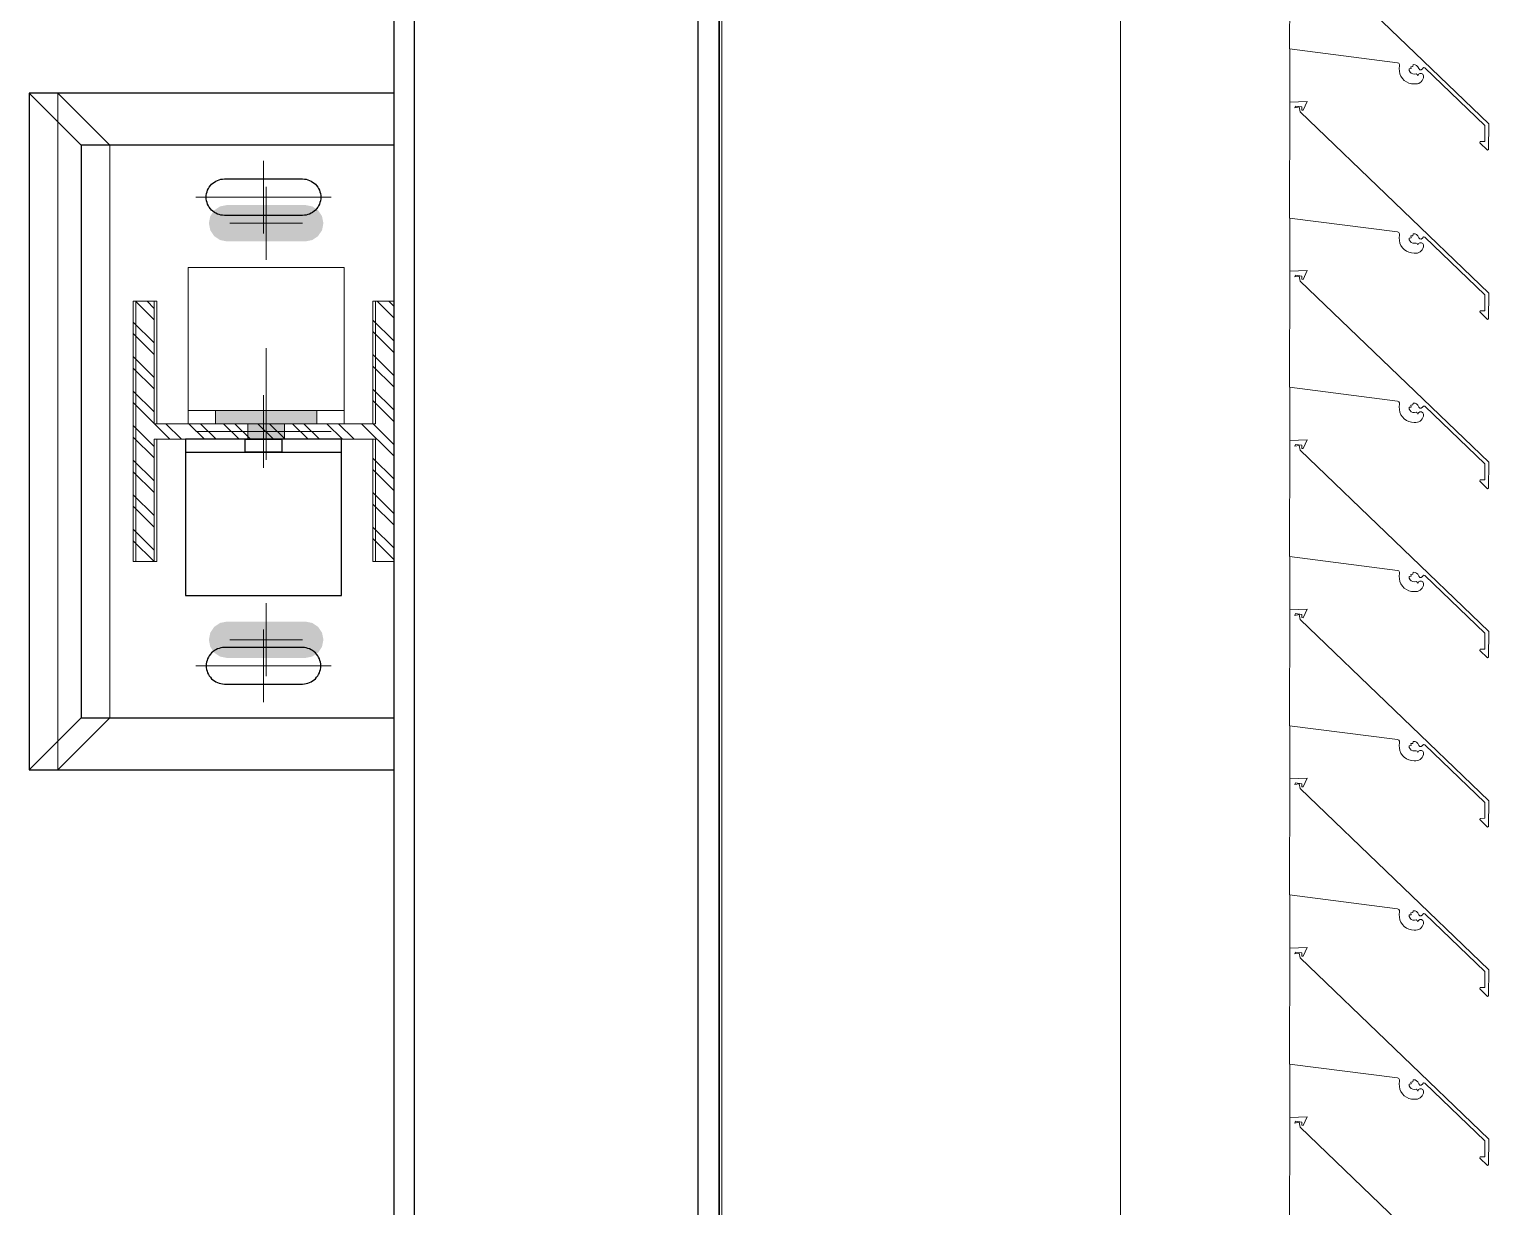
# Model space of a CAD drawing. Header units: millimetres. Extents: x -220592 to 404889, y -217665 to 38245.
# Drawn here: x 36333 to 36894, y -30864 to -30411 of the extents above; entities that cross this region are included whole.
import ezdxf

# ---------------------------------------------------------------- set-up
doc = ezdxf.new("R2010")
doc.units = ezdxf.units.MM
doc.set_wipeout_variables(frame=1)
doc.linetypes.add('XKITLINE00', pattern=[0])
doc.linetypes.add('XKITLINE02', pattern=[4, 2, -2])
for name, color, linetype in [('000 - 0_HIDE_OBJ_FRAMING_DEF_SUB_1', 7, 'Continuous'), ('000 - STRUCTURE_STEEL_ACCESORIES_HATCH_', 7, 'Continuous'), ('000 - STRUCTURE_STEEL_ACCESORIES_HIDDEN_', 7, 'Continuous'), ('000 - STRUCTURE_STEEL_ACCESORIES_MAIN_COLOR_1', 7, 'Continuous'), ('000 - STRUCTURE_STEEL_FRAMING_CUT_COLOR_4', 7, 'Continuous'), ('000 - STRUCTURE_STEEL_FRAMING_DEF_SUB', 7, 'Continuous'), ('000 - STRUCTURE_STEEL_FRAMING_HIDDEN_', 7, 'Continuous'), ('000 - STRUCTURE_STEEL_FRAMING_SUB_COLOR_1', 7, 'Continuous'), ('000 - STRUCTURE_STEEL_FRAMING_SUB_COLOR_2', 7, 'Continuous'), ('000 - STRUCTURE_STEEL_FRAMING_WIPEOUT_', 7, 'Continuous')]:
    doc.layers.add(name, color=color, linetype=linetype)
doc.layers.add('Part', color=7, linetype='Continuous', lineweight=0)

# ---------------------------------------------------------------- blocks, each defined once
blk = doc.blocks.new('*A14881')
at = {"layer": 'Part', "color": 7, "linetype": 'XKITLINE00', "lineweight": 0}
for p, q in [((-81.668236, 211.106123), (-81.668243, 210.660453)), ((-81.60055, 211.108745), (-81.668236, 211.106123)), ((-81.648356, 211.084428), (-81.64632, 211.091001)), ((-81.63134, 211.087332), (-81.648356, 211.084428)), ((-81.64632, 211.091001), (-81.621337, 211.087861)), ((-81.628443, 211.068789), (-81.63134, 211.087332)), ((-81.621337, 211.087861), (-81.621208, 211.07567)), ((-81.616085, 211.075258), (-81.60055, 211.108745)), ((-80.903321, 210.372543), (-81.628443, 211.068789)), ((-81.621208, 211.07567), (-81.616085, 211.075258)), ((-81.668243, 210.660453), (-81.254237, 210.607423)), ((-81.254237, 210.607423), (-81.249162, 210.605233)), ((-81.249162, 210.605233), (-81.246025, 210.600681)), ((-81.245786, 210.595159), (-81.247272, 210.585025)), ((-81.247272, 210.585025), (-81.246897, 210.574789)), ((-81.246025, 210.600681), (-81.245786, 210.595159)), ((-81.209279, 210.583625), (-81.201573, 210.584731)), ((-81.20871, 210.577141), (-81.209279, 210.583625)), ((-81.202743, 210.591791), (-81.195578, 210.592735)), ((-81.201573, 210.584731), (-81.202743, 210.591791)), ((-81.195578, 210.592735), (-81.193256, 210.600125)), ((-81.193256, 210.600125), (-81.186584, 210.599703)), ((-81.186584, 210.599703), (-81.180508, 210.596913)), ((-81.180508, 210.596913), (-81.175841, 210.592126)), ((-81.175841, 210.592126), (-81.172727, 210.584553)), ((-81.172727, 210.584553), (-81.168544, 210.580396)), ((-81.16265, 210.58019), (-81.158186, 210.584044)), ((-81.158186, 210.584044), (-81.154531, 210.588671)), ((-81.154531, 210.588671), (-81.149372, 210.587579)), ((-81.149372, 210.587579), (-80.918356, 210.366176)), ((-81.246897, 210.574789), (-81.244674, 210.56479)), ((-81.244674, 210.56479), (-81.240676, 210.55536)), ((-81.240676, 210.55536), (-81.235036, 210.54681)), ((-81.235036, 210.54681), (-81.22794, 210.539423)), ((-81.22794, 210.539423), (-81.219624, 210.533445)), ((-81.219624, 210.533445), (-81.210361, 210.529072)), ((-81.210361, 210.529072), (-81.20046, 210.526449)), ((-81.205908, 210.571267), (-81.20871, 210.577141)), ((-81.201226, 210.566745), (-81.205908, 210.571267)), ((-81.195258, 210.564147), (-81.201226, 210.566745)), ((-81.20046, 210.526449), (-81.190247, 210.525664)), ((-81.188758, 210.563803), (-81.195258, 210.564147)), ((-81.190247, 210.525664), (-81.183448, 210.525762)), ((-81.18284, 210.564708), (-81.188758, 210.563803)), ((-81.183448, 210.525762), (-81.17772, 210.526398)), ((-81.178029, 210.562301), (-81.18284, 210.564708)), ((-81.175999, 210.55732), (-81.178029, 210.562301)), ((-81.17772, 210.526398), (-81.172219, 210.528117)), ((-81.173057, 210.562792), (-81.175999, 210.55732)), ((-81.1679, 210.56601), (-81.173057, 210.562792)), ((-81.172219, 210.528117), (-81.167149, 210.530857)), ((-81.168544, 210.580396), (-81.16265, 210.58019)), ((-81.161823, 210.565998), (-81.1679, 210.56601)), ((-81.167149, 210.530857), (-81.162695, 210.534515)), ((-81.162695, 210.534515), (-81.159024, 210.538958)), ((-81.156679, 210.562761), (-81.161823, 210.565998)), ((-81.159024, 210.538958), (-81.15627, 210.544021)), ((-81.154039, 210.557287), (-81.156679, 210.562761)), ((-81.15627, 210.544021), (-81.154535, 210.549517)), ((-81.154535, 210.549517), (-81.154039, 210.557287)), ((-80.918356, 210.366176), (-80.918699, 210.30483)), ((-80.903874, 210.273392), (-80.903321, 210.372543)), ((-80.936119, 210.304733), (-80.937204, 210.299812)), ((-80.918699, 210.30483), (-80.936119, 210.304733)), ((-80.937204, 210.299812), (-80.908555, 210.270923)), ((-80.908555, 210.270923), (-80.903874, 210.273392))]:
    blk.add_line(p, q, dxfattribs=at)
blk = doc.blocks.new('*A14882')
at = {"layer": 'Part', "color": 7, "linetype": 'XKITLINE00', "lineweight": 0}
for p, q in [((-81.668236, 210.456123), (-81.668243, 210.010453)), ((-81.60055, 210.458745), (-81.668236, 210.456123)), ((-81.648356, 210.434428), (-81.64632, 210.441001)), ((-81.63134, 210.437332), (-81.648356, 210.434428)), ((-81.64632, 210.441001), (-81.621337, 210.437861)), ((-81.628443, 210.418789), (-81.63134, 210.437332)), ((-80.903321, 209.722543), (-81.628443, 210.418789)), ((-81.621337, 210.437861), (-81.621208, 210.42567)), ((-81.621208, 210.42567), (-81.616085, 210.425258)), ((-81.616085, 210.425258), (-81.60055, 210.458745)), ((-81.668243, 210.010453), (-81.254237, 209.957423)), ((-81.254237, 209.957423), (-81.249162, 209.955233)), ((-81.249162, 209.955233), (-81.246025, 209.950681)), ((-81.245786, 209.945159), (-81.247272, 209.935025)), ((-81.247272, 209.935025), (-81.246897, 209.924789)), ((-81.246897, 209.924789), (-81.244674, 209.91479)), ((-81.246025, 209.950681), (-81.245786, 209.945159)), ((-81.244674, 209.91479), (-81.240676, 209.90536)), ((-81.209279, 209.933625), (-81.201573, 209.934731)), ((-81.20871, 209.927141), (-81.209279, 209.933625)), ((-81.205908, 209.921267), (-81.20871, 209.927141)), ((-81.201226, 209.916745), (-81.205908, 209.921267)), ((-81.202743, 209.941791), (-81.195578, 209.942735)), ((-81.201573, 209.934731), (-81.202743, 209.941791)), ((-81.195258, 209.914147), (-81.201226, 209.916745)), ((-81.195578, 209.942735), (-81.193256, 209.950125)), ((-81.188758, 209.913803), (-81.195258, 209.914147)), ((-81.193256, 209.950125), (-81.186584, 209.949703)), ((-81.18284, 209.914708), (-81.188758, 209.913803)), ((-81.186584, 209.949703), (-81.180508, 209.946913)), ((-81.178029, 209.912301), (-81.18284, 209.914708)), ((-81.180508, 209.946913), (-81.175841, 209.942126)), ((-81.175999, 209.90732), (-81.178029, 209.912301)), ((-81.173057, 209.912792), (-81.175999, 209.90732)), ((-81.175841, 209.942126), (-81.172727, 209.934553)), ((-81.1679, 209.91601), (-81.173057, 209.912792)), ((-81.172727, 209.934553), (-81.168544, 209.930396)), ((-81.168544, 209.930396), (-81.16265, 209.93019)), ((-81.161823, 209.915998), (-81.1679, 209.91601)), ((-81.16265, 209.93019), (-81.158186, 209.934044)), ((-81.156679, 209.912761), (-81.161823, 209.915998)), ((-81.158186, 209.934044), (-81.154531, 209.938671)), ((-81.154039, 209.907287), (-81.156679, 209.912761)), ((-81.154531, 209.938671), (-81.149372, 209.937579)), ((-81.149372, 209.937579), (-80.918356, 209.716176)), ((-81.240676, 209.90536), (-81.235036, 209.89681)), ((-81.235036, 209.89681), (-81.22794, 209.889423)), ((-81.22794, 209.889423), (-81.219624, 209.883445)), ((-81.219624, 209.883445), (-81.210361, 209.879072)), ((-81.210361, 209.879072), (-81.20046, 209.876449)), ((-81.20046, 209.876449), (-81.190247, 209.875664)), ((-81.190247, 209.875664), (-81.183448, 209.875762)), ((-81.183448, 209.875762), (-81.17772, 209.876398)), ((-81.17772, 209.876398), (-81.172219, 209.878117)), ((-81.172219, 209.878117), (-81.167149, 209.880857)), ((-81.167149, 209.880857), (-81.162695, 209.884515)), ((-81.162695, 209.884515), (-81.159024, 209.888958)), ((-81.159024, 209.888958), (-81.15627, 209.894021)), ((-81.15627, 209.894021), (-81.154535, 209.899517)), ((-81.154535, 209.899517), (-81.154039, 209.907287)), ((-80.918356, 209.716176), (-80.918699, 209.65483)), ((-80.903874, 209.623392), (-80.903321, 209.722543)), ((-80.936119, 209.654733), (-80.937204, 209.649812)), ((-80.937204, 209.649812), (-80.908555, 209.620923)), ((-80.918699, 209.65483), (-80.936119, 209.654733)), ((-80.908555, 209.620923), (-80.903874, 209.623392))]:
    blk.add_line(p, q, dxfattribs=at)
blk = doc.blocks.new('*A14883')
at = {"layer": 'Part', "color": 7, "linetype": 'XKITLINE00', "lineweight": 0}
for p, q in [((-81.668236, 209.806123), (-81.668243, 209.360453)), ((-81.60055, 209.808745), (-81.668236, 209.806123)), ((-81.616085, 209.775258), (-81.60055, 209.808745)), ((-81.648356, 209.784428), (-81.64632, 209.791001)), ((-81.63134, 209.787332), (-81.648356, 209.784428)), ((-81.64632, 209.791001), (-81.621337, 209.787861)), ((-81.628443, 209.768789), (-81.63134, 209.787332)), ((-80.903321, 209.072543), (-81.628443, 209.768789)), ((-81.621337, 209.787861), (-81.621208, 209.77567)), ((-81.621208, 209.77567), (-81.616085, 209.775258)), ((-81.668243, 209.360453), (-81.254237, 209.307423)), ((-81.254237, 209.307423), (-81.249162, 209.305233)), ((-81.249162, 209.305233), (-81.246025, 209.300681)), ((-81.245786, 209.295159), (-81.247272, 209.285025)), ((-81.246025, 209.300681), (-81.245786, 209.295159)), ((-81.202743, 209.291791), (-81.195578, 209.292735)), ((-81.201573, 209.284731), (-81.202743, 209.291791)), ((-81.195578, 209.292735), (-81.193256, 209.300125)), ((-81.193256, 209.300125), (-81.186584, 209.299703)), ((-81.186584, 209.299703), (-81.180508, 209.296913)), ((-81.180508, 209.296913), (-81.175841, 209.292126)), ((-81.175841, 209.292126), (-81.172727, 209.284553)), ((-81.247272, 209.285025), (-81.246897, 209.274789)), ((-81.246897, 209.274789), (-81.244674, 209.26479)), ((-81.244674, 209.26479), (-81.240676, 209.25536)), ((-81.240676, 209.25536), (-81.235036, 209.24681)), ((-81.235036, 209.24681), (-81.22794, 209.239423)), ((-81.22794, 209.239423), (-81.219624, 209.233445)), ((-81.209279, 209.283625), (-81.201573, 209.284731)), ((-81.20871, 209.277141), (-81.209279, 209.283625)), ((-81.205908, 209.271267), (-81.20871, 209.277141)), ((-81.201226, 209.266745), (-81.205908, 209.271267)), ((-81.195258, 209.264147), (-81.201226, 209.266745)), ((-81.188758, 209.263803), (-81.195258, 209.264147)), ((-81.18284, 209.264708), (-81.188758, 209.263803)), ((-81.178029, 209.262301), (-81.18284, 209.264708)), ((-81.175999, 209.25732), (-81.178029, 209.262301)), ((-81.173057, 209.262792), (-81.175999, 209.25732)), ((-81.1679, 209.26601), (-81.173057, 209.262792)), ((-81.172727, 209.284553), (-81.168544, 209.280396)), ((-81.168544, 209.280396), (-81.16265, 209.28019)), ((-81.161823, 209.265998), (-81.1679, 209.26601)), ((-81.162695, 209.234515), (-81.159024, 209.238958)), ((-81.16265, 209.28019), (-81.158186, 209.284044)), ((-81.156679, 209.262761), (-81.161823, 209.265998)), ((-81.159024, 209.238958), (-81.15627, 209.244021)), ((-81.158186, 209.284044), (-81.154531, 209.288671)), ((-81.154039, 209.257287), (-81.156679, 209.262761)), ((-81.15627, 209.244021), (-81.154535, 209.249517)), ((-81.154535, 209.249517), (-81.154039, 209.257287)), ((-81.154531, 209.288671), (-81.149372, 209.287579)), ((-81.149372, 209.287579), (-80.918356, 209.066176)), ((-81.219624, 209.233445), (-81.210361, 209.229072)), ((-81.210361, 209.229072), (-81.20046, 209.226449)), ((-81.20046, 209.226449), (-81.190247, 209.225664)), ((-81.190247, 209.225664), (-81.183448, 209.225762)), ((-81.183448, 209.225762), (-81.17772, 209.226398)), ((-81.17772, 209.226398), (-81.172219, 209.228117)), ((-81.172219, 209.228117), (-81.167149, 209.230857)), ((-81.167149, 209.230857), (-81.162695, 209.234515)), ((-80.903874, 208.973392), (-80.903321, 209.072543)), ((-80.918356, 209.066176), (-80.918699, 209.00483)), ((-80.936119, 209.004733), (-80.937204, 208.999812)), ((-80.937204, 208.999812), (-80.908555, 208.970923)), ((-80.918699, 209.00483), (-80.936119, 209.004733)), ((-80.908555, 208.970923), (-80.903874, 208.973392))]:
    blk.add_line(p, q, dxfattribs=at)
blk = doc.blocks.new('*A14884')
at = {"layer": 'Part', "color": 7, "linetype": 'XKITLINE00', "lineweight": 0}
for p, q in [((-81.668236, 209.156123), (-81.668243, 208.710453)), ((-81.60055, 209.158745), (-81.668236, 209.156123)), ((-81.648356, 209.134428), (-81.64632, 209.141001)), ((-81.63134, 209.137332), (-81.648356, 209.134428)), ((-81.64632, 209.141001), (-81.621337, 209.137861)), ((-81.628443, 209.118789), (-81.63134, 209.137332)), ((-81.621337, 209.137861), (-81.621208, 209.12567)), ((-81.621208, 209.12567), (-81.616085, 209.125258)), ((-81.616085, 209.125258), (-81.60055, 209.158745)), ((-80.903321, 208.422543), (-81.628443, 209.118789)), ((-81.668243, 208.710453), (-81.254237, 208.657423)), ((-81.254237, 208.657423), (-81.249162, 208.655233)), ((-81.249162, 208.655233), (-81.246025, 208.650681)), ((-81.245786, 208.645159), (-81.247272, 208.635025)), ((-81.247272, 208.635025), (-81.246897, 208.624789)), ((-81.246897, 208.624789), (-81.244674, 208.61479)), ((-81.246025, 208.650681), (-81.245786, 208.645159)), ((-81.209279, 208.633625), (-81.201573, 208.634731)), ((-81.20871, 208.627141), (-81.209279, 208.633625)), ((-81.205908, 208.621267), (-81.20871, 208.627141)), ((-81.201226, 208.616745), (-81.205908, 208.621267)), ((-81.202743, 208.641791), (-81.195578, 208.642735)), ((-81.201573, 208.634731), (-81.202743, 208.641791)), ((-81.195578, 208.642735), (-81.193256, 208.650125)), ((-81.193256, 208.650125), (-81.186584, 208.649703)), ((-81.186584, 208.649703), (-81.180508, 208.646913)), ((-81.180508, 208.646913), (-81.175841, 208.642126)), ((-81.175841, 208.642126), (-81.172727, 208.634553)), ((-81.172727, 208.634553), (-81.168544, 208.630396)), ((-81.168544, 208.630396), (-81.16265, 208.63019)), ((-81.16265, 208.63019), (-81.158186, 208.634044)), ((-81.158186, 208.634044), (-81.154531, 208.638671)), ((-81.154531, 208.638671), (-81.149372, 208.637579)), ((-81.149372, 208.637579), (-80.918356, 208.416176)), ((-81.244674, 208.61479), (-81.240676, 208.60536)), ((-81.240676, 208.60536), (-81.235036, 208.59681)), ((-81.235036, 208.59681), (-81.22794, 208.589423)), ((-81.22794, 208.589423), (-81.219624, 208.583445)), ((-81.219624, 208.583445), (-81.210361, 208.579072)), ((-81.210361, 208.579072), (-81.20046, 208.576449)), ((-81.195258, 208.614147), (-81.201226, 208.616745)), ((-81.20046, 208.576449), (-81.190247, 208.575664)), ((-81.188758, 208.613803), (-81.195258, 208.614147)), ((-81.190247, 208.575664), (-81.183448, 208.575762)), ((-81.18284, 208.614708), (-81.188758, 208.613803)), ((-81.183448, 208.575762), (-81.17772, 208.576398)), ((-81.178029, 208.612301), (-81.18284, 208.614708)), ((-81.175999, 208.60732), (-81.178029, 208.612301)), ((-81.17772, 208.576398), (-81.172219, 208.578117)), ((-81.173057, 208.612792), (-81.175999, 208.60732)), ((-81.1679, 208.61601), (-81.173057, 208.612792)), ((-81.172219, 208.578117), (-81.167149, 208.580857)), ((-81.161823, 208.615998), (-81.1679, 208.61601)), ((-81.167149, 208.580857), (-81.162695, 208.584515)), ((-81.162695, 208.584515), (-81.159024, 208.588958)), ((-81.156679, 208.612761), (-81.161823, 208.615998)), ((-81.159024, 208.588958), (-81.15627, 208.594021)), ((-81.154039, 208.607287), (-81.156679, 208.612761)), ((-81.15627, 208.594021), (-81.154535, 208.599517)), ((-81.154535, 208.599517), (-81.154039, 208.607287)), ((-80.918356, 208.416176), (-80.918699, 208.35483)), ((-80.903874, 208.323392), (-80.903321, 208.422543)), ((-80.936119, 208.354733), (-80.937204, 208.349812)), ((-80.937204, 208.349812), (-80.908555, 208.320923)), ((-80.918699, 208.35483), (-80.936119, 208.354733)), ((-80.908555, 208.320923), (-80.903874, 208.323392))]:
    blk.add_line(p, q, dxfattribs=at)
blk = doc.blocks.new('*A14885')
at = {"layer": 'Part', "color": 7, "linetype": 'XKITLINE00', "lineweight": 0}
for p, q in [((-81.60055, 208.508745), (-81.668236, 208.506123)), ((-81.616085, 208.475258), (-81.60055, 208.508745)), ((-81.668236, 208.506123), (-81.668243, 208.060453)), ((-81.648356, 208.484428), (-81.64632, 208.491001)), ((-81.63134, 208.487332), (-81.648356, 208.484428)), ((-81.64632, 208.491001), (-81.621337, 208.487861)), ((-81.628443, 208.468789), (-81.63134, 208.487332)), ((-80.903321, 207.772543), (-81.628443, 208.468789)), ((-81.621337, 208.487861), (-81.621208, 208.47567)), ((-81.621208, 208.47567), (-81.616085, 208.475258)), ((-81.668243, 208.060453), (-81.254237, 208.007423)), ((-81.254237, 208.007423), (-81.249162, 208.005233)), ((-81.249162, 208.005233), (-81.246025, 208.000681)), ((-81.245786, 207.995159), (-81.247272, 207.985025)), ((-81.247272, 207.985025), (-81.246897, 207.974789)), ((-81.246897, 207.974789), (-81.244674, 207.96479)), ((-81.246025, 208.000681), (-81.245786, 207.995159)), ((-81.244674, 207.96479), (-81.240676, 207.95536)), ((-81.240676, 207.95536), (-81.235036, 207.94681)), ((-81.235036, 207.94681), (-81.22794, 207.939423)), ((-81.209279, 207.983625), (-81.201573, 207.984731)), ((-81.20871, 207.977141), (-81.209279, 207.983625)), ((-81.205908, 207.971267), (-81.20871, 207.977141)), ((-81.201226, 207.966745), (-81.205908, 207.971267)), ((-81.202743, 207.991791), (-81.195578, 207.992735)), ((-81.201573, 207.984731), (-81.202743, 207.991791)), ((-81.195258, 207.964147), (-81.201226, 207.966745)), ((-81.195578, 207.992735), (-81.193256, 208.000125)), ((-81.188758, 207.963803), (-81.195258, 207.964147)), ((-81.193256, 208.000125), (-81.186584, 207.999703)), ((-81.18284, 207.964708), (-81.188758, 207.963803)), ((-81.186584, 207.999703), (-81.180508, 207.996913)), ((-81.178029, 207.962301), (-81.18284, 207.964708)), ((-81.180508, 207.996913), (-81.175841, 207.992126)), ((-81.175999, 207.95732), (-81.178029, 207.962301)), ((-81.173057, 207.962792), (-81.175999, 207.95732)), ((-81.175841, 207.992126), (-81.172727, 207.984553)), ((-81.1679, 207.96601), (-81.173057, 207.962792)), ((-81.172727, 207.984553), (-81.168544, 207.980396)), ((-81.168544, 207.980396), (-81.16265, 207.98019)), ((-81.161823, 207.965998), (-81.1679, 207.96601)), ((-81.16265, 207.98019), (-81.158186, 207.984044)), ((-81.156679, 207.962761), (-81.161823, 207.965998)), ((-81.158186, 207.984044), (-81.154531, 207.988671)), ((-81.154039, 207.957287), (-81.156679, 207.962761)), ((-81.15627, 207.944021), (-81.154535, 207.949517)), ((-81.154535, 207.949517), (-81.154039, 207.957287)), ((-81.154531, 207.988671), (-81.149372, 207.987579)), ((-81.149372, 207.987579), (-80.918356, 207.766176)), ((-81.22794, 207.939423), (-81.219624, 207.933445)), ((-81.219624, 207.933445), (-81.210361, 207.929072)), ((-81.210361, 207.929072), (-81.20046, 207.926449)), ((-81.20046, 207.926449), (-81.190247, 207.925664)), ((-81.190247, 207.925664), (-81.183448, 207.925762)), ((-81.183448, 207.925762), (-81.17772, 207.926398)), ((-81.17772, 207.926398), (-81.172219, 207.928117)), ((-81.172219, 207.928117), (-81.167149, 207.930857)), ((-81.167149, 207.930857), (-81.162695, 207.934515)), ((-81.162695, 207.934515), (-81.159024, 207.938958)), ((-81.159024, 207.938958), (-81.15627, 207.944021)), ((-80.918356, 207.766176), (-80.918699, 207.70483)), ((-80.903874, 207.673392), (-80.903321, 207.772543)), ((-80.936119, 207.704733), (-80.937204, 207.699812)), ((-80.937204, 207.699812), (-80.908555, 207.670923)), ((-80.918699, 207.70483), (-80.936119, 207.704733)), ((-80.908555, 207.670923), (-80.903874, 207.673392))]:
    blk.add_line(p, q, dxfattribs=at)
blk = doc.blocks.new('*A14886')
at = {"layer": 'Part', "color": 7, "linetype": 'XKITLINE00', "lineweight": 0}
for p, q in [((-81.668236, 207.856123), (-81.668243, 207.410453)), ((-81.60055, 207.858745), (-81.668236, 207.856123)), ((-81.648356, 207.834428), (-81.64632, 207.841001)), ((-81.63134, 207.837332), (-81.648356, 207.834428)), ((-81.64632, 207.841001), (-81.621337, 207.837861)), ((-81.628443, 207.818789), (-81.63134, 207.837332)), ((-81.621337, 207.837861), (-81.621208, 207.82567)), ((-81.616085, 207.825258), (-81.60055, 207.858745)), ((-80.903321, 207.122543), (-81.628443, 207.818789)), ((-81.621208, 207.82567), (-81.616085, 207.825258)), ((-81.668243, 207.410453), (-81.254237, 207.357423)), ((-81.254237, 207.357423), (-81.249162, 207.355233)), ((-81.249162, 207.355233), (-81.246025, 207.350681)), ((-81.245786, 207.345159), (-81.247272, 207.335025)), ((-81.247272, 207.335025), (-81.246897, 207.324789)), ((-81.246025, 207.350681), (-81.245786, 207.345159)), ((-81.209279, 207.333625), (-81.201573, 207.334731)), ((-81.20871, 207.327141), (-81.209279, 207.333625)), ((-81.202743, 207.341791), (-81.195578, 207.342735)), ((-81.201573, 207.334731), (-81.202743, 207.341791)), ((-81.195578, 207.342735), (-81.193256, 207.350125)), ((-81.193256, 207.350125), (-81.186584, 207.349703)), ((-81.186584, 207.349703), (-81.180508, 207.346913)), ((-81.180508, 207.346913), (-81.175841, 207.342126)), ((-81.175841, 207.342126), (-81.172727, 207.334553)), ((-81.172727, 207.334553), (-81.168544, 207.330396)), ((-81.168544, 207.330396), (-81.16265, 207.33019)), ((-81.16265, 207.33019), (-81.158186, 207.334044)), ((-81.158186, 207.334044), (-81.154531, 207.338671)), ((-81.154531, 207.338671), (-81.149372, 207.337579)), ((-81.149372, 207.337579), (-80.918356, 207.116176)), ((-81.246897, 207.324789), (-81.244674, 207.31479)), ((-81.244674, 207.31479), (-81.240676, 207.30536)), ((-81.240676, 207.30536), (-81.235036, 207.29681)), ((-81.235036, 207.29681), (-81.22794, 207.289423)), ((-81.22794, 207.289423), (-81.219624, 207.283445)), ((-81.219624, 207.283445), (-81.210361, 207.279072)), ((-81.210361, 207.279072), (-81.20046, 207.276449)), ((-81.205908, 207.321267), (-81.20871, 207.327141)), ((-81.201226, 207.316745), (-81.205908, 207.321267)), ((-81.195258, 207.314147), (-81.201226, 207.316745)), ((-81.20046, 207.276449), (-81.190247, 207.275664)), ((-81.188758, 207.313803), (-81.195258, 207.314147)), ((-81.190247, 207.275664), (-81.183448, 207.275762)), ((-81.18284, 207.314708), (-81.188758, 207.313803)), ((-81.183448, 207.275762), (-81.17772, 207.276398)), ((-81.178029, 207.312301), (-81.18284, 207.314708)), ((-81.175999, 207.30732), (-81.178029, 207.312301)), ((-81.17772, 207.276398), (-81.172219, 207.278117)), ((-81.173057, 207.312792), (-81.175999, 207.30732)), ((-81.1679, 207.31601), (-81.173057, 207.312792)), ((-81.172219, 207.278117), (-81.167149, 207.280857)), ((-81.161823, 207.315998), (-81.1679, 207.31601)), ((-81.167149, 207.280857), (-81.162695, 207.284515)), ((-81.162695, 207.284515), (-81.159024, 207.288958)), ((-81.156679, 207.312761), (-81.161823, 207.315998)), ((-81.159024, 207.288958), (-81.15627, 207.294021)), ((-81.154039, 207.307287), (-81.156679, 207.312761)), ((-81.15627, 207.294021), (-81.154535, 207.299517)), ((-81.154535, 207.299517), (-81.154039, 207.307287)), ((-80.918356, 207.116176), (-80.918699, 207.05483)), ((-80.903874, 207.023392), (-80.903321, 207.122543)), ((-80.936119, 207.054733), (-80.937204, 207.049812)), ((-80.937204, 207.049812), (-80.908555, 207.020923)), ((-80.918699, 207.05483), (-80.936119, 207.054733)), ((-80.908555, 207.020923), (-80.903874, 207.023392))]:
    blk.add_line(p, q, dxfattribs=at)
blk = doc.blocks.new('*A14887')
at = {"layer": 'Part', "color": 7, "linetype": 'XKITLINE00', "lineweight": 0}
for p, q in [((-81.668236, 207.206123), (-81.668243, 206.760453)), ((-81.60055, 207.208745), (-81.668236, 207.206123)), ((-81.648356, 207.184428), (-81.64632, 207.191001)), ((-81.63134, 207.187332), (-81.648356, 207.184428)), ((-81.64632, 207.191001), (-81.621337, 207.187861)), ((-81.628443, 207.168789), (-81.63134, 207.187332)), ((-80.903321, 206.472543), (-81.628443, 207.168789)), ((-81.621337, 207.187861), (-81.621208, 207.17567)), ((-81.621208, 207.17567), (-81.616085, 207.175258)), ((-81.616085, 207.175258), (-81.60055, 207.208745)), ((-81.668243, 206.760453), (-81.254237, 206.707423)), ((-81.254237, 206.707423), (-81.249162, 206.705233)), ((-81.249162, 206.705233), (-81.246025, 206.700681)), ((-81.245786, 206.695159), (-81.247272, 206.685025)), ((-81.247272, 206.685025), (-81.246897, 206.674789)), ((-81.246897, 206.674789), (-81.244674, 206.66479)), ((-81.246025, 206.700681), (-81.245786, 206.695159)), ((-81.244674, 206.66479), (-81.240676, 206.65536)), ((-81.209279, 206.683625), (-81.201573, 206.684731)), ((-81.20871, 206.677141), (-81.209279, 206.683625)), ((-81.205908, 206.671267), (-81.20871, 206.677141)), ((-81.201226, 206.666745), (-81.205908, 206.671267)), ((-81.202743, 206.691791), (-81.195578, 206.692735)), ((-81.201573, 206.684731), (-81.202743, 206.691791)), ((-81.195258, 206.664147), (-81.201226, 206.666745)), ((-81.195578, 206.692735), (-81.193256, 206.700125)), ((-81.188758, 206.663803), (-81.195258, 206.664147)), ((-81.193256, 206.700125), (-81.186584, 206.699703)), ((-81.18284, 206.664708), (-81.188758, 206.663803)), ((-81.186584, 206.699703), (-81.180508, 206.696913)), ((-81.178029, 206.662301), (-81.18284, 206.664708)), ((-81.180508, 206.696913), (-81.175841, 206.692126)), ((-81.175999, 206.65732), (-81.178029, 206.662301)), ((-81.173057, 206.662792), (-81.175999, 206.65732)), ((-81.175841, 206.692126), (-81.172727, 206.684553)), ((-81.1679, 206.66601), (-81.173057, 206.662792)), ((-81.172727, 206.684553), (-81.168544, 206.680396)), ((-81.168544, 206.680396), (-81.16265, 206.68019)), ((-81.161823, 206.665998), (-81.1679, 206.66601)), ((-81.16265, 206.68019), (-81.158186, 206.684044)), ((-81.156679, 206.662761), (-81.161823, 206.665998)), ((-81.158186, 206.684044), (-81.154531, 206.688671)), ((-81.154039, 206.657287), (-81.156679, 206.662761)), ((-81.154535, 206.649517), (-81.154039, 206.657287)), ((-81.154531, 206.688671), (-81.149372, 206.687579)), ((-81.149372, 206.687579), (-80.918356, 206.466176)), ((-81.240676, 206.65536), (-81.235036, 206.64681)), ((-81.235036, 206.64681), (-81.22794, 206.639423)), ((-81.22794, 206.639423), (-81.219624, 206.633445)), ((-81.219624, 206.633445), (-81.210361, 206.629072)), ((-81.210361, 206.629072), (-81.20046, 206.626449)), ((-81.20046, 206.626449), (-81.190247, 206.625664)), ((-81.190247, 206.625664), (-81.183448, 206.625762)), ((-81.183448, 206.625762), (-81.17772, 206.626398)), ((-81.17772, 206.626398), (-81.172219, 206.628117)), ((-81.172219, 206.628117), (-81.167149, 206.630857)), ((-81.167149, 206.630857), (-81.162695, 206.634515)), ((-81.162695, 206.634515), (-81.159024, 206.638958)), ((-81.159024, 206.638958), (-81.15627, 206.644021)), ((-81.15627, 206.644021), (-81.154535, 206.649517)), ((-80.918356, 206.466176), (-80.918699, 206.40483)), ((-80.903874, 206.373392), (-80.903321, 206.472543)), ((-80.936119, 206.404733), (-80.937204, 206.399812)), ((-80.937204, 206.399812), (-80.908555, 206.370923)), ((-80.918699, 206.40483), (-80.936119, 206.404733)), ((-80.908555, 206.370923), (-80.903874, 206.373392))]:
    blk.add_line(p, q, dxfattribs=at)
blk = doc.blocks.new('*A14888')
at = {"layer": 'Part', "color": 7, "linetype": 'XKITLINE00', "lineweight": 0}
for p, q in [((-81.668236, 206.556123), (-81.668243, 206.110453)), ((-81.60055, 206.558745), (-81.668236, 206.556123)), ((-81.616085, 206.525258), (-81.60055, 206.558745)), ((-81.648356, 206.534428), (-81.64632, 206.541001)), ((-81.63134, 206.537332), (-81.648356, 206.534428)), ((-81.64632, 206.541001), (-81.621337, 206.537861)), ((-81.628443, 206.518789), (-81.63134, 206.537332)), ((-80.903321, 205.822543), (-81.628443, 206.518789)), ((-81.621337, 206.537861), (-81.621208, 206.52567)), ((-81.621208, 206.52567), (-81.616085, 206.525258)), ((-81.668243, 206.110453), (-81.254237, 206.057423)), ((-81.254237, 206.057423), (-81.249162, 206.055233)), ((-81.249162, 206.055233), (-81.246025, 206.050681)), ((-81.245786, 206.045159), (-81.247272, 206.035025)), ((-81.246025, 206.050681), (-81.245786, 206.045159)), ((-81.202743, 206.041791), (-81.195578, 206.042735)), ((-81.201573, 206.034731), (-81.202743, 206.041791)), ((-81.195578, 206.042735), (-81.193256, 206.050125)), ((-81.193256, 206.050125), (-81.186584, 206.049703)), ((-81.186584, 206.049703), (-81.180508, 206.046913)), ((-81.180508, 206.046913), (-81.175841, 206.042126)), ((-81.175841, 206.042126), (-81.172727, 206.034553)), ((-81.247272, 206.035025), (-81.246897, 206.024789)), ((-81.246897, 206.024789), (-81.244674, 206.01479)), ((-81.244674, 206.01479), (-81.240676, 206.00536)), ((-81.240676, 206.00536), (-81.235036, 205.99681)), ((-81.235036, 205.99681), (-81.22794, 205.989423)), ((-81.22794, 205.989423), (-81.219624, 205.983445)), ((-81.209279, 206.033625), (-81.201573, 206.034731)), ((-81.20871, 206.027141), (-81.209279, 206.033625)), ((-81.205908, 206.021267), (-81.20871, 206.027141)), ((-81.201226, 206.016745), (-81.205908, 206.021267)), ((-81.195258, 206.014147), (-81.201226, 206.016745)), ((-81.188758, 206.013803), (-81.195258, 206.014147)), ((-81.18284, 206.014708), (-81.188758, 206.013803)), ((-81.178029, 206.012301), (-81.18284, 206.014708)), ((-81.175999, 206.00732), (-81.178029, 206.012301)), ((-81.173057, 206.012792), (-81.175999, 206.00732)), ((-81.1679, 206.01601), (-81.173057, 206.012792)), ((-81.172727, 206.034553), (-81.168544, 206.030396)), ((-81.168544, 206.030396), (-81.16265, 206.03019)), ((-81.161823, 206.015998), (-81.1679, 206.01601)), ((-81.167149, 205.980857), (-81.162695, 205.984515)), ((-81.162695, 205.984515), (-81.159024, 205.988958)), ((-81.16265, 206.03019), (-81.158186, 206.034044)), ((-81.156679, 206.012761), (-81.161823, 206.015998)), ((-81.159024, 205.988958), (-81.15627, 205.994021)), ((-81.158186, 206.034044), (-81.154531, 206.038671)), ((-81.154039, 206.007287), (-81.156679, 206.012761)), ((-81.15627, 205.994021), (-81.154535, 205.999517)), ((-81.154535, 205.999517), (-81.154039, 206.007287)), ((-81.154531, 206.038671), (-81.149372, 206.037579)), ((-81.149372, 206.037579), (-80.918356, 205.816176)), ((-81.219624, 205.983445), (-81.210361, 205.979072)), ((-81.210361, 205.979072), (-81.20046, 205.976449)), ((-81.20046, 205.976449), (-81.190247, 205.975664)), ((-81.190247, 205.975664), (-81.183448, 205.975762)), ((-81.183448, 205.975762), (-81.17772, 205.976398)), ((-81.17772, 205.976398), (-81.172219, 205.978117)), ((-81.172219, 205.978117), (-81.167149, 205.980857)), ((-80.918356, 205.816176), (-80.918699, 205.75483)), ((-80.903874, 205.723392), (-80.903321, 205.822543)), ((-80.936119, 205.754733), (-80.937204, 205.749812)), ((-80.937204, 205.749812), (-80.908555, 205.720923)), ((-80.918699, 205.75483), (-80.936119, 205.754733)), ((-80.908555, 205.720923), (-80.903874, 205.723392))]:
    blk.add_line(p, q, dxfattribs=at)
blk = doc.blocks.new('*A14899')
at = {"layer": 'Part', "color": 7, "linetype": 'XKITLINE00', "lineweight": 0}
for p, q in [((-82.318045, 199.556249), (-82.318045, 212.756135)), ((-81.668045, 210.456131), (-81.668045, 210.660427)), ((-81.668045, 209.806131), (-81.668045, 210.010427)), ((-81.668045, 209.156131), (-81.668045, 209.360427)), ((-81.668045, 208.506131), (-81.668045, 208.710427)), ((-81.668045, 207.856131), (-81.668045, 208.060427)), ((-81.668045, 207.206131), (-81.668045, 207.410427)), ((-81.668045, 206.556131), (-81.668045, 206.760427))]:
    blk.add_line(p, q, dxfattribs=at)
blk = doc.blocks.new('*A13477')
at = {"layer": '000 - 0_HIDE_OBJ_FRAMING_DEF_SUB_1', "color": 7, "linetype": 'XKITLINE00', "lineweight": 0}
for p, q in [((-84.063213, 212.190805), (-84.063213, 209.690805)), ((-83.983213, 184.940805), (-83.983213, 212.190805)), ((-82.893213, 184.940805), (-82.893213, 212.190805)), ((-82.813213, 184.940805), (-82.813213, 212.190805)), ((-84.063213, 188.690805), (-84.063213, 208.690805))]:
    blk.add_line(p, q, dxfattribs=at)
blk = doc.blocks.new('*A14900')
at = {"layer": '000 - 0_HIDE_OBJ_FRAMING_DEF_SUB_1'}
for points in [[(-84.7582, 209.2208), (-84.7582, 209.2708), (-84.3682, 209.2708), (-84.3682, 209.2208)], [(-84.6332, 209.1608), (-84.6332, 209.2208), (-84.4932, 209.2208), (-84.4932, 209.1608)]]:
    blk.add_hatch(color=7, dxfattribs=at).paths.add_polyline_path(points, flags=17)
at = {"layer": '000 - 0_HIDE_OBJ_FRAMING_DEF_SUB_1', "color": 7, "linetype": 'XKITLINE00', "lineweight": 0}
for p, q in [((-84.5632, 209.0816), (-84.5632, 209.5108)), ((-84.7582, 209.2208), (-84.7582, 209.2708)), ((-84.3682, 209.2208), (-84.3682, 209.2708)), ((-84.6332, 209.1608), (-84.6332, 209.2208)), ((-84.4932, 209.1608), (-84.4932, 209.2208))]:
    blk.add_line(p, q, dxfattribs=at)
blk = doc.blocks.new('*A14901')
at = {"layer": '000 - 0_HIDE_OBJ_FRAMING_DEF_SUB_1', "color": 7, "linetype": 'XKITLINE00', "lineweight": 0}
for p, q in [((-84.863213, 209.820805), (-84.863213, 209.220805)), ((-84.263213, 209.820805), (-84.863213, 209.820805)), ((-84.263213, 209.220805), (-84.263213, 209.820805)), ((-84.863213, 209.270805), (-84.263213, 209.270805))]:
    blk.add_line(p, q, dxfattribs=at)
blk = doc.blocks.new('*A14902')
at = {"layer": '000 - 0_HIDE_OBJ_FRAMING_DEF_SUB_1', "color": 7, "linetype": 'XKITLINE00', "lineweight": 0}
for p, q in [((-85.363213, 210.490805), (-85.163213, 210.290805)), ((-85.363213, 207.890805), (-85.363213, 210.490805)), ((-85.363213, 210.490805), (-84.063213, 210.490805)), ((-85.163213, 208.090805), (-85.363213, 207.890805)), ((-85.363213, 207.890805), (-84.063213, 207.890805))]:
    blk.add_line(p, q, dxfattribs=at)
blk = doc.blocks.new('*A14903')
at = {"layer": '000 - 0_HIDE_OBJ_FRAMING_DEF_SUB_1', "color": 7, "linetype": 'XKITLINE00', "lineweight": 0}
for p, q in [((-85.163213, 210.290805), (-85.163213, 208.090805)), ((-85.163213, 210.290805), (-84.063213, 210.290805)), ((-85.163213, 208.090805), (-84.063213, 208.090805))]:
    blk.add_line(p, q, dxfattribs=at)
blk = doc.blocks.new('*A14904')
at = {"layer": '000 - 0_HIDE_OBJ_FRAMING_DEF_SUB_1'}
for points in [[(-83.4564, 209.5605), (-83.4496, 209.5595), (-83.4429, 209.5578), (-83.4364, 209.5555), (-83.4302, 209.5525), (-83.4243, 209.549), (-83.4188, 209.5449), (-83.4137, 209.5403), (-83.4091, 209.5352), (-83.405, 209.5297), (-83.4015, 209.5238), (-83.3985, 209.5176), (-83.3962, 209.5111), (-83.3946, 209.5045), (-83.3936, 209.4977), (-83.3932, 209.4908), (-83.3936, 209.4839), (-83.3946, 209.4771), (-83.3962, 209.4705), (-83.3985, 209.464), (-83.4015, 209.4578), (-83.405, 209.4519), (-83.4091, 209.4464), (-83.4137, 209.4413), (-83.4188, 209.4367), (-83.4243, 209.4326), (-83.4302, 209.4291), (-83.4364, 209.4261), (-83.4429, 209.4238), (-83.4496, 209.4221), (-83.4564, 209.4211), (-83.4632, 209.4208), (-83.4701, 209.4211), (-83.4769, 209.4221), (-83.4835, 209.4238), (-83.49, 209.4261), (-83.4962, 209.4291), (-83.5021, 209.4326), (-83.5076, 209.4367), (-83.5127, 209.4413), (-83.5173, 209.4464), (-83.5214, 209.4519), (-83.5249, 209.4578), (-83.5279, 209.464), (-83.5302, 209.4705), (-83.5319, 209.4771), (-83.5329, 209.4839), (-83.5332, 209.4908), (-83.5329, 209.4977), (-83.5319, 209.5045), (-83.5302, 209.5111), (-83.5279, 209.5176), (-83.5249, 209.5238), (-83.5214, 209.5297), (-83.5173, 209.5352), (-83.5127, 209.5403), (-83.5076, 209.5449), (-83.5021, 209.549), (-83.4962, 209.5525), (-83.49, 209.5555), (-83.4835, 209.5578), (-83.4769, 209.5595), (-83.4701, 209.5605), (-83.4632, 209.5608)], [(-83.4564, 208.9605), (-83.4496, 208.9595), (-83.4429, 208.9578), (-83.4364, 208.9555), (-83.4302, 208.9525), (-83.4243, 208.949), (-83.4188, 208.9449), (-83.4137, 208.9403), (-83.4091, 208.9352), (-83.405, 208.9297), (-83.4015, 208.9238), (-83.3985, 208.9176), (-83.3962, 208.9111), (-83.3946, 208.9045), (-83.3936, 208.8977), (-83.3932, 208.8908), (-83.3936, 208.8839), (-83.3946, 208.8771), (-83.3962, 208.8705), (-83.3985, 208.864), (-83.4015, 208.8578), (-83.405, 208.8519), (-83.4091, 208.8464), (-83.4137, 208.8413), (-83.4188, 208.8367), (-83.4243, 208.8326), (-83.4302, 208.8291), (-83.4364, 208.8261), (-83.4429, 208.8238), (-83.4496, 208.8221), (-83.4564, 208.8211), (-83.4632, 208.8208), (-83.4701, 208.8211), (-83.4769, 208.8221), (-83.4835, 208.8238), (-83.49, 208.8261), (-83.4962, 208.8291), (-83.5021, 208.8326), (-83.5076, 208.8367), (-83.5127, 208.8413), (-83.5173, 208.8464), (-83.5214, 208.8519), (-83.5249, 208.8578), (-83.5279, 208.864), (-83.5302, 208.8705), (-83.5319, 208.8771), (-83.5329, 208.8839), (-83.5332, 208.8908), (-83.5329, 208.8977), (-83.5319, 208.9045), (-83.5302, 208.9111), (-83.5279, 208.9176), (-83.5249, 208.9238), (-83.5214, 208.9297), (-83.5173, 208.9352), (-83.5127, 208.9403), (-83.5076, 208.9449), (-83.5021, 208.949), (-83.4962, 208.9525), (-83.49, 208.9555), (-83.4835, 208.9578), (-83.4769, 208.9595), (-83.4701, 208.9605), (-83.4632, 208.9608)]]:
    blk.add_hatch(color=7, dxfattribs=at).paths.add_polyline_path(points, flags=17)
at = {"layer": '000 - 0_HIDE_OBJ_FRAMING_DEF_SUB_1', "color": 7, "linetype": 'XKITLINE00', "lineweight": 0}
for p, q in [((-83.4632, 209.6308), (-83.4632, 209.3508)), ((-83.6032, 209.4908), (-83.3232, 209.4908)), ((-83.4632, 209.0308), (-83.4632, 208.7508)), ((-83.6032, 208.8908), (-83.3232, 208.8908))]:
    blk.add_line(p, q, dxfattribs=at)
blk = doc.blocks.new('*A14905')
at = {"layer": '000 - 0_HIDE_OBJ_FRAMING_DEF_SUB_1'}
for points in [[(-84.3485, 210.0176), (-84.3432, 209.9908), (-84.3485, 209.964), (-84.3637, 209.9413), (-84.3864, 209.9261), (-84.4132, 209.9208), (-84.7132, 209.9208), (-84.74, 209.9261), (-84.7627, 209.9413), (-84.7779, 209.964), (-84.7832, 209.9908), (-84.7779, 210.0176), (-84.7627, 210.0403), (-84.74, 210.0555), (-84.7132, 210.0608), (-84.4132, 210.0608), (-84.3864, 210.0555), (-84.3637, 210.0403)], [(-84.3485, 208.4176), (-84.3432, 208.3908), (-84.3485, 208.364), (-84.3637, 208.3413), (-84.3864, 208.3261), (-84.4132, 208.3208), (-84.7132, 208.3208), (-84.74, 208.3261), (-84.7627, 208.3413), (-84.7779, 208.364), (-84.7832, 208.3908), (-84.7779, 208.4176), (-84.7627, 208.4403), (-84.74, 208.4555), (-84.7132, 208.4608), (-84.4132, 208.4608), (-84.3864, 208.4555), (-84.3637, 208.4403)]]:
    blk.add_hatch(color=7, dxfattribs=at).paths.add_polyline_path(points, flags=17)
at = {"layer": '000 - 0_HIDE_OBJ_FRAMING_DEF_SUB_1', "color": 7, "linetype": 'XKITLINE00', "lineweight": 0}
for p, q in [((-84.5632, 210.1308), (-84.5632, 209.8508)), ((-84.7032, 209.9908), (-84.4232, 209.9908)), ((-84.5632, 208.5308), (-84.5632, 208.2508)), ((-84.7032, 208.3908), (-84.4232, 208.3908))]:
    blk.add_line(p, q, dxfattribs=at)
blk = doc.blocks.new('*A14913')
at = {"layer": '000 - 0_HIDE_OBJ_FRAMING_DEF_SUB_1', "color": 7, "linetype": 'XKITLINE00', "lineweight": 0}
for p, q in [((-84.983213, 209.690805), (-85.063213, 209.690805)), ((-85.063213, 209.690805), (-85.063213, 208.690805)), ((-84.983213, 209.220805), (-84.983213, 209.690805)), ((-84.063213, 209.690805), (-84.143213, 209.690805)), ((-84.143213, 209.690805), (-84.143213, 209.220805)), ((-84.063213, 208.690805), (-84.063213, 209.690805)), ((-84.143213, 209.220805), (-84.983213, 209.220805)), ((-84.983213, 208.690805), (-84.983213, 209.160805)), ((-84.983213, 209.160805), (-84.143213, 209.160805)), ((-84.143213, 209.160805), (-84.143213, 208.690805)), ((-85.063213, 208.690805), (-84.983213, 208.690805)), ((-84.143213, 208.690805), (-84.063213, 208.690805))]:
    blk.add_line(p, q, dxfattribs=at)
blk = doc.blocks.new('W-1-PP18-ST_20260402-011103_LOWER_PL')
at = {"layer": '000 - 0_HIDE_OBJ_FRAMING_DEF_SUB_1', "color": 7, "lineweight": 0, "xscale": 100, "yscale": 100, "zscale": 100}
for name in ['*A13477', '*A14902', '*A14903', '*A14905', '*A14901', '*A14913', '*A14904', '*A14900']:
    blk.add_blockref(name, (17759.3349, -35779.0805), dxfattribs=at)
blk = doc.blocks.new('000_ASPG_TYP_FILES_STRUCTURE_STEEL_BK')
at = {"layer": '000 - STRUCTURE_STEEL_ACCESORIES_HIDDEN_', "color": 7}
blk.add_lwpolyline([(0, 7), (5, 7), (5, -7), (0, -7)], close=True, dxfattribs=at)
at = {"layer": '000 - STRUCTURE_STEEL_ACCESORIES_MAIN_COLOR_1', "color": 7}
for points in [[(0, -30), (60, -30), (60, 30), (0, 30)], [(0, -30), (5, -30), (5, 30), (0, 30)]]:
    blk.add_lwpolyline(points, close=True, dxfattribs=at)
blk = doc.blocks.new('000_CKST_FAMELINE_STEEL_STRUCTURE-COLUMN_TOP_VIEW')
at = {"layer": '000 - STRUCTURE_STEEL_FRAMING_DEF_SUB', "color": 7, "linetype": 'XKITLINE00', "lineweight": 0}
for p, q in [((0, 76), (0, 104)), ((26, 90), (-26, 90)), ((0, 14), (0, -14)), ((26, 0), (-26, 0)), ((0, -76), (0, -104)), ((26, -90), (-26, -90))]:
    blk.add_line(p, q, dxfattribs=at)
at = {"layer": '000 - STRUCTURE_STEEL_FRAMING_SUB_COLOR_2', "color": 7}
for p, q in [((-70, 110), (-90, 130)), ((70, 110), (90, 130)), ((-70, -110), (-90, -130)), ((70, -110), (90, -130))]:
    blk.add_line(p, q, dxfattribs=at)
for points in [[(90, 130), (-90, 130), (-90, -130), (90, -130)], [(70, 110), (-70, 110), (-70, -110), (70, -110)]]:
    blk.add_lwpolyline(points, close=True, dxfattribs=at)
for points in [[(15, 83), (-15, 83, -0.414214), (-22, 90, -0.414214), (-15, 97), (15, 97, -0.414214), (22, 90), (22, 90, -0.414214)], [(15, -83), (-15, -83, 0.414214), (-22, -90, 0.414214), (-15, -97), (15, -97, 0.414214), (22, -90), (22, -90, 0.414214)]]:
    blk.add_lwpolyline(points, format="xyb", close=True, dxfattribs=at)
at = {"color": 7, "rotation": 270}
blk.add_blockref('000_ASPG_TYP_FILES_STRUCTURE_STEEL_BK', (0, -3), dxfattribs=at)
at = {"color": 7}
blk.add_wipeout([(50, 50), (50, -50), (170, -50), (170, 50)], dxfattribs=at).dxf.layer = '000 - STRUCTURE_STEEL_FRAMING_WIPEOUT_'
at = {"layer": '000 - STRUCTURE_STEEL_ACCESORIES_HATCH_'}
h = blk.add_hatch(dxfattribs=at)
h.set_pattern_fill('ANSI32', scale=25, angle=270)
h.set_pattern_definition([(315, (1524.514, 2469.062), (6.629126, 6.629126), []), (315, (1524.514, 2464.642), (6.629126, 6.629126), [])])
h.paths.add_polyline_path([(-50, -50), (-42, -50), (-42, -3), (42, -3), (42, -50), (50, -50), (50, 50), (42, 50), (42, 3), (-42, 3), (-42, 50), (-50, 50)])
at = {"layer": '000 - STRUCTURE_STEEL_FRAMING_CUT_COLOR_4', "color": 7, "lineweight": 0}
blk.add_lwpolyline([(-50, -50), (-42, -50), (-42, -3), (42, -3), (42, -50), (50, -50), (50, 50), (42, 50), (42, 3), (-42, 3), (-42, 50), (-50, 50)], close=True, dxfattribs=at)
at = {"layer": '000 - STRUCTURE_STEEL_FRAMING_DEF_SUB', "color": 7, "linetype": 'XKITLINE00', "lineweight": 0}
for p, q in [((110, 44), (110, 16)), ((96, 30), (124, 30)), ((110, -16), (110, -44)), ((96, -30), (124, -30))]:
    blk.add_line(p, q, dxfattribs=at)
at = {"layer": '000 - STRUCTURE_STEEL_FRAMING_HIDDEN_', "color": 7, "linetype": 'XKITLINE02', "ltscale": 4}
for p, q in [((56, -50), (56, 50)), ((50, 3), (170, 3)), ((50, -3), (170, -3))]:
    blk.add_line(p, q, dxfattribs=at)
at = {"layer": '000 - STRUCTURE_STEEL_FRAMING_SUB_COLOR_2', "color": 7}
for p, q in [((50, 3), (50, -3)), ((170, 3), (170, -3))]:
    blk.add_line(p, q, dxfattribs=at)
blk.add_lwpolyline([(50, 50), (50, -50), (170, -50), (170, 50)], close=True, dxfattribs=at)
for centre in [(110, 30), (110, -30)]:
    blk.add_circle(centre, 7, dxfattribs=at)
blk = doc.blocks.new('*U17515')
at = {"color": 7}
blk.add_wipeout([(0, 0), (0, 125), (2725, 125), (2725, 0)], dxfattribs=at).dxf.layer = '000 - STRUCTURE_STEEL_FRAMING_WIPEOUT_'
at = {"layer": '000 - STRUCTURE_STEEL_FRAMING_SUB_COLOR_1', "color": 7}
for points in [[(0, 125), (0, 117), (2725, 117), (2725, 125)], [(0, 0), (0, 8), (2725, 8), (2725, 0)]]:
    blk.add_lwpolyline(points, close=True, dxfattribs=at)
at = {"layer": '000 - STRUCTURE_STEEL_FRAMING_SUB_COLOR_2', "color": 7}
blk.add_lwpolyline([(0, 0), (0, 125), (2725, 125), (2725, 0)], close=True, dxfattribs=at)
blk = doc.blocks.new('W-1-PP18-ST_20260402-014810LOPL_MAIN_ST')
at = {"color": 7}
blk.add_blockref('000_CKST_FAMELINE_STEEL_STRUCTURE-COLUMN_TOP_VIEW', (9302, -14860), dxfattribs=at)
at = {"color": 7, "xscale": -1, "rotation": 270}
blk.add_blockref('*U17515', (9352, -17285), dxfattribs=at)

msp = doc.modelspace()

# ---------------------------------------------------------------- block references
at = {"color": 7, "lineweight": 0, "xscale": 100, "yscale": 100, "zscale": 100}
for name in ['*A14899', '*A14881', '*A14882', '*A14883', '*A14884', '*A14885', '*A14886', '*A14887', '*A14888']:
    msp.add_blockref(name, (44984.4833, -51484.8507), dxfattribs=at)

# ---------------------------------------------------------------- next in the draw order: block references
at = {"layer": 'Defpoints', "color": 7}
msp.add_blockref('W-1-PP18-ST_20260402-011103_LOWER_PL', (27121.4984, -15705.7702), dxfattribs=at)

# ---------------------------------------------------------------- next in the draw order: block references
msp.add_blockref('W-1-PP18-ST_20260402-014810LOPL_MAIN_ST', (27121.4984, -15705.7702), dxfattribs=at)

doc.saveas('drawing.dxf')
